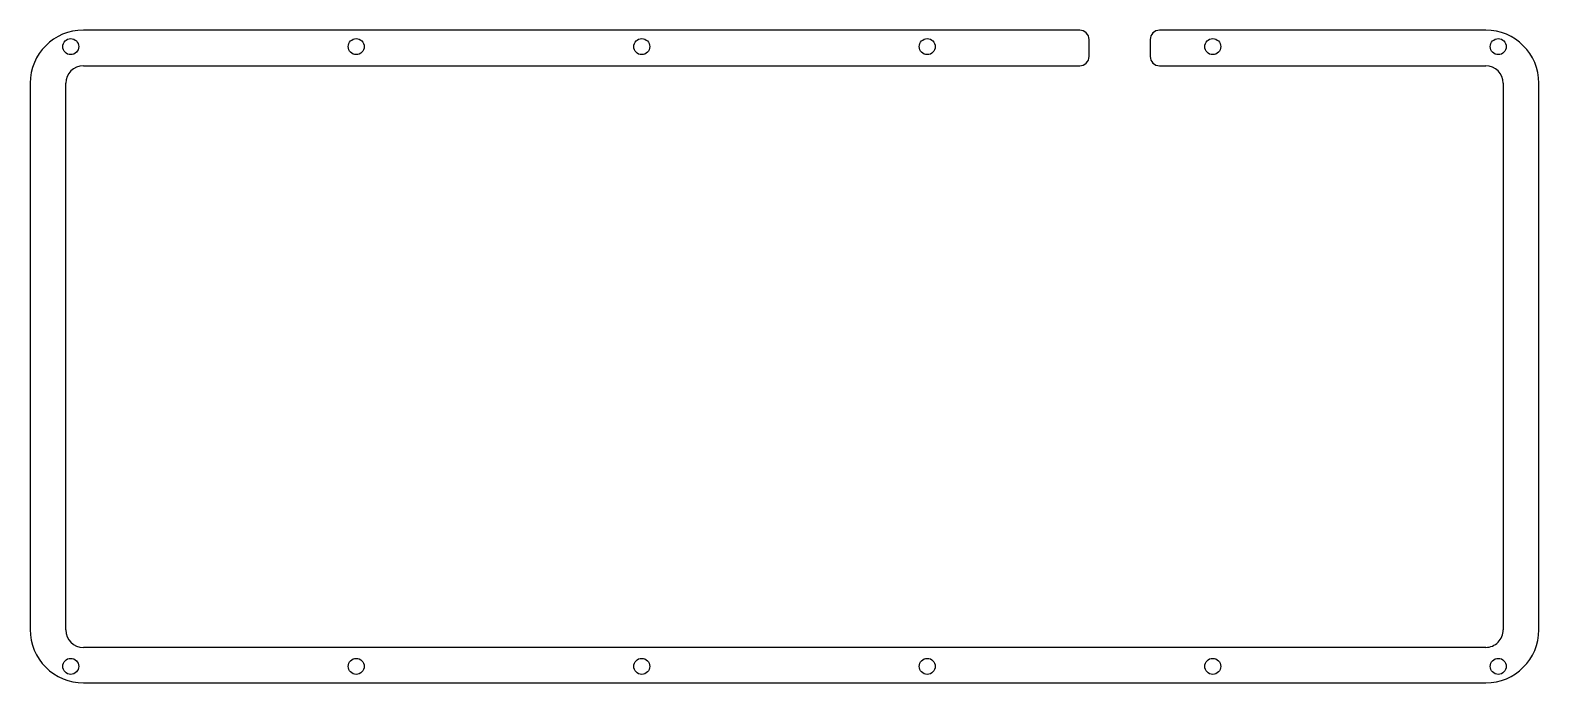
# Model space of a CAD drawing. Header units: millimetres. Extents: x 6 to 326, y 9 to 147.
import ezdxf

# ---------------------------------------------------------------- set-up
doc = ezdxf.new("R2010")
doc.units = ezdxf.units.MM

msp = doc.modelspace()

# ---------------------------------------------------------------- linework, layer by layer
at = {"color": 0}
for p, q in [((228.82, 147.4), (16.9, 147.4)), ((230.82, 141.83), (230.82, 145.4)), ((243.82, 145.4), (243.82, 141.83)), ((315.18, 147.4), (245.82, 147.4)), ((16.9, 139.83), (228.82, 139.83)), ((245.82, 139.83), (315.18, 139.83)), ((5.59, 136.1), (5.59, 19.91)), ((13.16, 19.86), (13.16, 136.1)), ((318.91, 136.1), (318.91, 19.86)), ((326.48, 19.9), (326.48, 136.1)), ((315.18, 16.12), (16.9, 16.12)), ((16.9, 8.6), (315.18, 8.6))]:
    msp.add_line(p, q, dxfattribs=at)
for centre in [(14.21, 143.9), (74.94, 143.9), (135.67, 143.9), (196.4, 143.9), (257.13, 143.9), (317.86, 143.9), (14.21, 12.1), (74.94, 12.1), (135.67, 12.1), (196.4, 12.1), (257.13, 12.1), (317.86, 12.1)]:
    msp.add_circle(centre, 1.7, dxfattribs=at)
for centre, radius, start, end in [((16.9, 136.1), 11.31, 90, 180), ((228.82, 145.4), 2, 0, 90), ((245.82, 145.4), 2, 90, 180), ((315.18, 136.1), 11.31, 0, 90), ((228.82, 141.83), 2, 270, 0), ((245.82, 141.83), 2, 180, 270), ((16.9, 136.1), 3.73, 90, 180), ((315.18, 136.1), 3.73, 0, 90), ((16.9, 19.9), 11.31, 179.9838, 270.0129), ((16.9, 19.86), 3.73, 180, 270), ((315.18, 19.9), 11.31, 270, 0), ((315.18, 19.86), 3.73, 270, 0.0028)]:
    msp.add_arc(centre, radius, start, end, dxfattribs=at)

doc.saveas('drawing.dxf')
